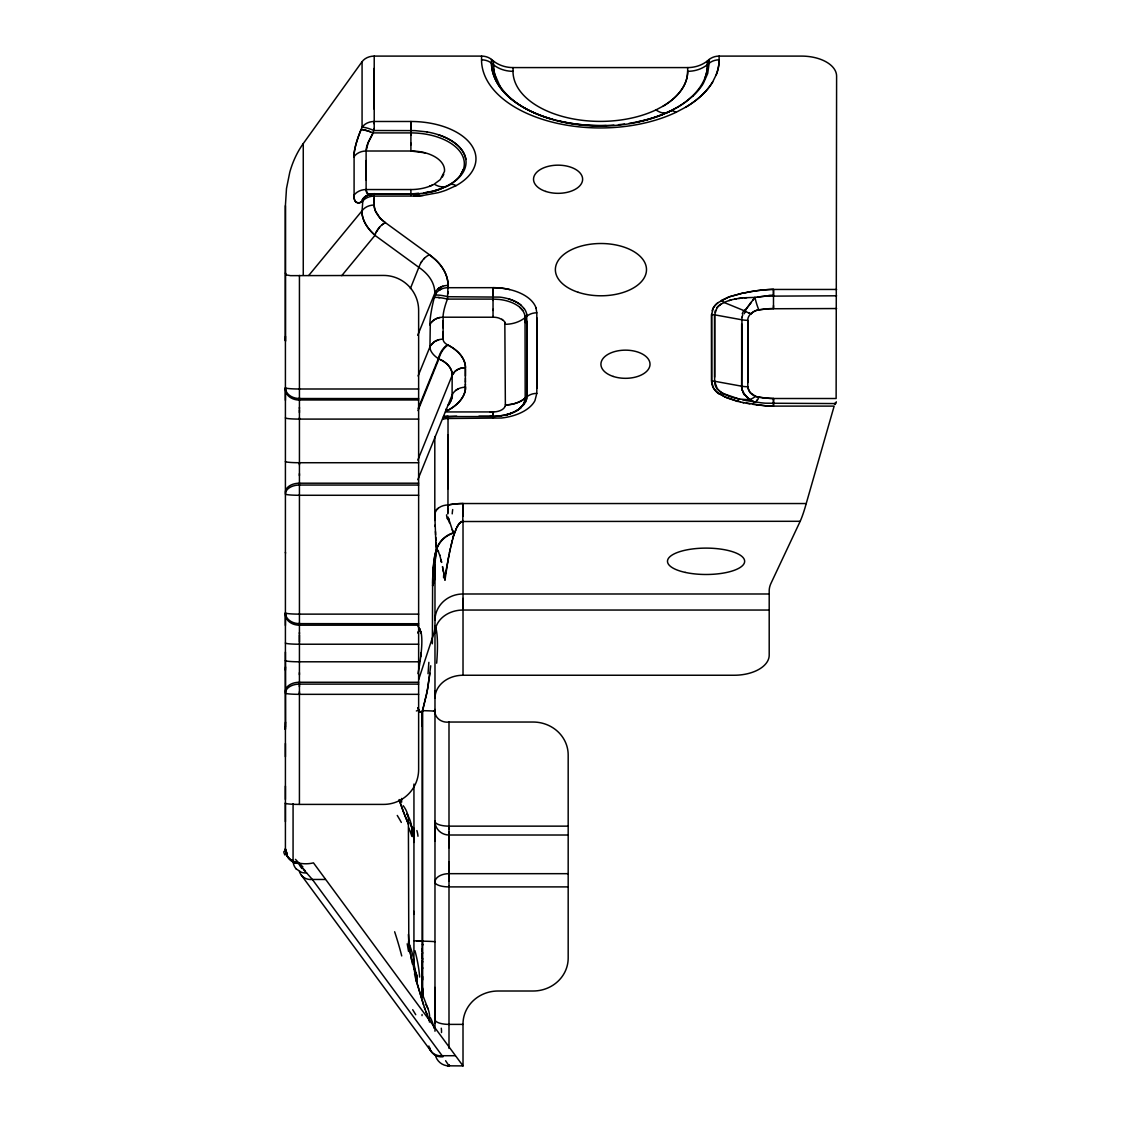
<?xml version="1.0" encoding="UTF-8"?>
<svg xmlns="http://www.w3.org/2000/svg" width="1122" height="1122" viewBox="0 0 1122 1122"><rect width="100%" height="100%" fill="white"/><g stroke="black" fill="none" stroke-linecap="round" stroke-linejoin="round"><path stroke-width="1.5" d="M286.853 853.099L287.302 853.786L285.409 849.55L285.409 205.691L286.489 188.524L289.799 172.157A104.921 84.641 70.5 0 1 303.235 143.616L362.069 61.696A14.025 11.178 0 0 1 374.215 56.1L481.618 56.1A14.025 11.5 0 0 1 491.534 59.466L493.231 60.854A28.05 22.973 0 0 0 513.063 67.586L687.66 67.586A28.05 22.973 0 0 0 707.491 60.854L709.188 59.466A14.025 11.486 0 0 1 719.104 56.1L801.543 56.1A35.062 20.112 0 0 1 836.605 76.212L836.128 398.506L773.493 398.506A45.483 26.087 0 0 1 766.326 398.086L758.598 397.146A9.86 5.666 0 0 1 755.527 396.29L750.155 392.602L747.813 387.749L747.757 320.303A22.356 12.819 0 0 1 750.786 313.739M285.437 849.929L285.409 848.975M285.395 802.945L285.409 821.683M285.409 799.453L285.409 786.101M285.409 743.465L285.409 756.733M293.08 803.787L293.066 860.798A14.011 12.861 -43.3 0 0 296.194 868.933M299.546 864.122L299.434 863.267M285.409 273.095L286.489 274.96L290.528 275.647L383.57 275.437A35.062 34.922 0 0 1 418.632 310.359L418.632 769.482A35.062 34.922 0 0 1 383.57 804.404L299.42 804.404L299.434 634.954M299.434 633.72L299.434 632.513M418.632 623.734L299.434 623.636L299.434 622.906M299.434 495.04L299.434 642.036M299.434 409.825L299.434 495.279L418.632 495.279M299.434 408.59L299.434 407.384M418.618 399.965L299.434 399.965M418.618 398.605L299.434 398.52L299.434 397.777M299.434 275.437L299.434 412.644M427.033 131.919L414.986 130.615L374.215 130.531A14.025 2.258 22.5 0 0 362.069 127.221A14.025 11.486 0 0 1 374.215 121.485L410.904 121.485A65.09 37.335 0 0 1 471.24 144.822A65.09 37.335 0 0 1 456.065 185.663L446.304 190.095A65.09 37.335 0 0 1 438.099 192.704L423.303 195.41A65.314 37.461 0 0 1 414.032 196.055L374.215 196.098A14.025 11.486 0 0 0 362.069 201.834L361.088 202.255A43.73 12.538 -64.7 0 1 358.17 202.9L355.912 201.988A37.811 10.841 -64.7 0 1 354.089 197.57L354.089 154.121A38.05 10.911 -64.7 0 1 356.417 142.718L358.184 137.193A43.758 12.552 -64.7 0 1 361.088 129.591L362.069 127.221L362.069 61.696M308.774 275.423L362.069 210.768L362.897 200.011A14.025 12.791 67 0 1 374.215 193.769L410.904 193.769A55.174 31.654 0 0 0 418.801 193.447A55.104 31.612 0 0 1 410.918 193.769L410.904 193.896M374.215 193.643C371.424 195.943 365.281 194.246 366.109 189.548L366.109 151.007C366.095 142.62 372.953 136.183 374.215 128.399M374.215 123.883L374.215 122.957M374.215 122.144L374.215 56.1M412.433 964.064L410.54 954.233A193.503 49.452 84.5 0 1 408.801 944.317L408.394 824.025A42.075 31.809 -23.3 0 0 403.177 805.708M410.904 193.671L410.904 194.485M410.904 194.611L410.904 189.548A33.646 19.298 0 0 0 432.489 185.046L433.443 184.569M410.904 144.906L410.904 143.097M410.904 135.061L410.904 132.761M410.904 126.029L410.904 151.007A33.646 19.298 0 0 1 444.48 171.442L440.287 179.632L434.214 184.148A28.05 15.96 61 0 0 447.987 185.607L449.179 184.92A55.273 31.711 0 0 0 456.991 179.506M410.904 125.44L410.904 121.891M413.934 968.763L413.948 784.054M422.153 960.909L422.153 987.851M422.153 958.483L422.153 953.574M422.153 951.105L422.153 948.623M422.153 994.036L422.153 711.755L426.823 693.34L429.95 673.102M422.657 968.552L422.657 967.655M422.657 962.143L422.657 961.203M422.657 959.338L422.657 958.398M422.657 953.195L422.657 941.835M422.657 941.4L422.657 710.647L427.763 688.305L430.722 665.795M422.657 988.047L422.657 996.925L422.657 952.718M422.657 976.519L422.657 979.927M422.657 944.92L422.657 944.079M422.657 941.905L422.657 941.148L414.242 940.797M429.431 1022.072L429.431 1020.543A42.075 30.981 -22.2 0 0 425.869 1004.681M434.803 436.556L434.803 514.142M434.971 1023.054L434.985 572.949M465.321 388.843L465.406 367.637A53.337 30.603 0 0 0 449.95 346.179L446.977 344.51A13.366 7.658 0 0 1 443.12 339.531L443.12 317.203L494.241 317.231A12.23 7.013 0 0 1 498.841 318.045L502.558 319.784L501.744 319.279M448.029 416.865L447.959 506.793M448.029 293.712L448.029 291.776M448.029 288.368L448.029 287.246M448.996 885.875L448.996 1048.383M448.996 881.079L448.996 722.035C441.521 723.115 433.821 717.561 434.971 709.483M465.406 368.268L463.246 367.764A13.983 11.458 0 0 0 458.197 369.264L457.299 369.755A13.73 11.234 0 0 0 454.887 371.522L452.166 375.323L452.096 396.192A40.701 23.983 -7.2 0 1 448.295 405.056M434.971 691.04L434.971 698.221A28.05 22.973 0 0 1 463.021 675.248L463.021 520.454M463.021 516.372L463.021 503.54L806.227 503.54L834.151 406.108L773.493 406.108L773.493 398.506A49.55 28.429 0 0 1 765.26 397.973M465.406 379.432L465.406 378.605M719.104 56.1L719.104 59.831A118.792 68.133 0 0 1 716.243 74.697L712.694 81.906A118.511 67.979 0 0 1 704.84 92.2A118.918 68.204 0 0 1 685.584 107.263L675.977 112.34A118.792 68.133 0 0 1 549.696 121.457A118.792 68.133 0 0 1 481.534 59.831L481.618 56.1M613.93 125.131L606.273 125.524A108.806 62.397 0 0 1 561.042 121.4A108.974 62.509 0 0 1 540.58 115.356C516.821 106.674 489.865 87.867 491.534 59.466M429.852 324.973A40.981 7.77 -74 0 1 434.228 297.723L436.22 292.982A14.025 11.486 0 0 1 446.949 287.709L493.035 287.681L493.035 297.176M493.035 310.443L493.035 309.293M493.035 300.444L493.035 299.097L447.44 299.097A14.025 2.37 14.2 0 0 434.2 297.737M499.837 85.847L494.297 73.239L493.231 60.854M513.063 67.586L513.063 71.317A28.036 22.973 0 0 1 493.231 64.585L491.534 63.197A14.011 11.472 0 0 0 481.618 59.831M525.194 322.575C526.316 316.053 523.595 309.321 517.901 305.843A32.145 18.443 0 0 0 499.304 299.448L493.035 299.097M478.968 416.178L493.035 416.178A33.87 19.537 0 0 0 506.036 414.761A33.772 19.411 0.1 0 0 519.234 409.081L524.311 404.186L526.723 398.661L526.891 321.187M442.699 419.362A14.011 11.472 0 0 1 448.029 418.492L501.576 418.015A43.73 25.077 0 0 0 513.666 415.533A43.772 25.105 0 0 0 534.928 400.68L536.807 393.387L536.807 312.786L535.965 307.891M447.622 1065.83L463.021 1065.9L463.007 1023.951A35.062 32.945 0 0 1 498.07 991.007L533.118 991.007A35.062 32.945 0 0 0 568.181 958.076L568.181 754.966A35.062 32.945 0 0 0 533.118 722.035L448.996 722.035M707.491 60.854L707.491 64.585A107.375 61.584 0 0 1 704.911 78.007M693.087 95.875A108.848 62.425 0 0 0 703.312 83.435L707.716 73.449L709.188 62.958M719.581 394.018L727.112 397.917L737.238 401.199L724.812 396.922L716.972 392.013A32.131 18.429 0 0 1 713.255 387.539L711.586 381.003L711.586 314.553L713.354 307.877A32.215 18.485 0 0 1 717.968 302.716L728.36 297.148L743.129 292.982M719.931 304.96A25.526 14.726 2 0 0 716.916 307.933L714.63 314.833L714.63 381.27L717.21 388.675A25.666 14.614 2 0 0 718.389 390.035A25.792 14.628 2.3 0 0 719.819 391.312C728.444 397.426 739.188 399.895 749.664 399.474A28.064 13.338 -68 0 0 755.527 396.347M463.021 675.248L734.139 675.248A35.062 20.112 0 0 0 769.201 655.136L769.201 590.957A140.278 47.98 0 0 1 770.982 583.342L800.182 521.295L461.829 521.52A6.003 2.3 0 0 0 460.974 521.968L459.431 523.371M758.626 309.896L766.789 308.887A44.375 25.455 0 0 1 773.493 308.508L773.493 289.448L836.605 289.448M432.615 584.885L432.377 642.121M432.615 583.819L432.615 585.965A42.089 34.473 0 0 0 434.971 574.548M434.985 573.062L434.999 570.523M444.747 578.714L444.971 580.018L445.083 576.666M434.985 572.304L435.041 567.746M432.615 584.169L432.629 582.725A229.715 43.59 -74 0 1 432.769 575.993L433.092 569.681M432.615 583.272L432.699 578.643A187.164 35.525 -74 0 1 432.91 572.795L433.022 570.733M434.999 570.046L435.013 569.275M285.479 336.305L285.423 340.401A63.113 7.938 0 0 0 285.493 340.765M435.013 568.882L435.238 561.224M435.041 567.227L435.112 564.689M741.951 317.175L741.698 387.02A36.241 20.757 -4.3 0 0 742.175 389.657L743.059 391.915M447.973 506.331L447.804 513.946M447.804 510.384L447.776 513.063M447.818 509.935L447.874 508.589M353.963 156.743A14.025 11.486 0 0 1 366.109 151.007L368.156 142.62L373.233 132.901L410.904 132.901A53.435 30.659 0.2 0 1 463.148 170.109M447.987 505.882L448.029 504.97A47.671 27.349 0 0 1 463.021 503.526L463.021 504.914M435.224 561.589L435.294 560.327M432.377 641.966L432.293 643.804M435.266 560.776L435.42 558.307A75.146 10.715 -72.9 0 1 435.462 557.424L435.588 556.316M433.064 569.962L434.691 556.246A12.37 2.342 -74 0 1 435.154 554.058A7.041 1.332 -74 0 1 436.584 549.317A9.271 1.753 -74 0 0 434.691 556.498M435.378 558.924L435.476 557.564M433.12 569.163L433.246 567.536M453.414 535.418L453.372 535.783M420.722 656.791L421.199 652.653M420.119 661.139L421.185 652.724A75.469 14.32 -74 0 0 420.876 631.63L417.833 625.852M444.971 580.018L447.832 561.309M445.378 574.113L447.608 562.613M419.418 665.683L420.105 661.237M517.018 410.47A29.298 17.125 1.3 0 0 519.795 408.422L522.726 405.224A26.914 15.582 1.2 0 0 523.189 404.607L523.301 404.383A28.008 16.143 0.8 0 0 523.693 403.738A28.849 16.606 0.6 0 0 524.016 403.093L524.114 402.868A30.014 17.265 0.5 0 0 524.395 402.209L525.194 398.142L525.04 315.731M525.026 399.979L525.194 398.142L526.891 396.753A14.011 11.472 0 0 1 536.793 393.387M447.692 562.136L448.169 559.499M419.404 665.781L417.973 673.621M456.163 528.911L453.148 537.158L453.512 536.148M453.162 537.045L452.909 538.223M448.113 559.696L448.744 556.33M448.211 559.261L448.618 557.003M453.148 537.158L452.993 537.873M448.702 556.624L448.898 555.516M448.884 555.656L449.123 554.324M449.095 554.633L449.642 551.926M449.389 553.034L449.88 550.776M449.782 551.098L452.264 540.79M450.16 549.485L450.413 548.349M450.693 547.143L450.876 546.33M439.824 555.432L437.861 550.537A35.091 4.993 -72.8 0 0 437.243 550.299L436.135 552.515A6.494 0.926 -73 0 0 435.897 553.819L435.785 554.619A39.466 5.596 -73 0 0 435.504 557.311M450.974 545.923L451.465 543.904M452.895 538.308L452.643 539.317M451.563 543.497L451.773 542.697M452.404 540.243L452.04 541.533M526.723 398.661L525.433 402.391M452.25 540.72L452.839 538.476M714.924 312.14L715.471 310.401M436.262 552.01L436.823 550.622M505.166 406.136L505.209 405.968A12.314 7.055 0 0 1 493.638 411.928L445.49 411.942M425.14 1009.562L416.192 980.951L416.837 976.659A42.65 20.322 -13.8 0 0 415.631 972.465A42.061 20.042 -13.7 0 1 416.36 980.376L423.443 1004.891M453.681 535.587L454.115 534.24M416.192 980.951L414.509 973.784M418.73 679.385L432.601 637.1A42.089 34.473 -0.1 0 0 434.971 625.585M712.133 310.696L712.456 309.742M454.312 533.679L456.43 528.308M524.563 401.774L524.395 402.209A32.145 18.443 0 0 1 522.726 405.224L520.594 407.651M410.386 288.55L419.614 265.423A13.941 8.976 -53.9 0 1 429.375 254.778L435.574 259.827A86.114 49.396 0 0 1 448.057 285.395L447.44 299.097A26.746 7.153 -66.7 0 0 443.022 317.358M417.721 335.254L435.196 292.267A14.011 11.472 0 0 1 446.949 285.437L448.029 285.395A86.015 49.34 0 0 0 435.574 259.827A87.67 50.28 0 0 0 429.431 254.722M418.071 375.996L430.287 346.011L434.144 341.803L438.856 339.685M418.155 408.548L438.365 358.675A14.025 7.784 -62.1 0 1 447.468 344.791M417.973 410.596L438.884 358.956A14.025 7.798 -62.1 0 1 448.001 345.057A53.576 30.729 0 0 1 465.504 367.637M417.819 460.104L452.166 375.323M417.819 479.697L452.166 394.916A14.025 11.5 0 0 1 463.26 387.356L465.406 387.23M361.088 202.255L362.42 199.576A14.025 12.791 67 0 1 366.67 195.621L372.252 194.162L413.457 194.162A53.968 30.995 0 0 0 417.272 193.924L427.258 192.718A53.505 30.687 0 0 0 436.598 190.417M456.359 528.462L457.636 525.966M376.052 232.422L379.699 226.995M460.946 174.303L463.162 169.941L460.946 174.303A53.505 30.687 0 0 1 447.973 185.621L447.552 185.845M442.377 177.038L443.779 174.289M456.935 527.27L457.692 525.853A71.275 27.223 0 0 1 459.403 523.357M438.267 508.21L437.51 508.855A14.277 11.697 0 0 0 435.673 511.029L434.817 514.844M435.196 294.539L435.673 293.74M452.573 374.496L454.2 372.209M421.059 262.534L421.648 261.608M758.823 397.384A28.05 5.891 -81.7 0 1 757.518 399.783L757.013 400.372A28.036 5.834 -81.4 0 1 754.882 401.957L746.761 400.652M757.532 399.628L757.013 400.372M743.648 292.87L730.127 296.503L721.264 300.486A14.025 8.219 59.6 0 1 724.013 302.449L744.742 310.934L754.882 297.442L758.444 296.937A94.543 54.263 0 0 1 765.47 296.166L836.605 295.801M750.674 303.08L751.319 302.169M745.499 309.826L749.706 304.385M430.75 345.211L435.013 341.27A14.025 11.486 0 0 1 443.12 339.153M752.652 300.289L754.882 297.442C743.002 297.695 730.071 298.101 719.875 304.932M679.329 92.649L681.264 90.125A87.278 50.069 0 0 0 687.66 71.317L687.66 67.586M341.761 275.647L374.972 235.368A14.025 9.018 -53.9 0 1 382.883 224.176L385.449 222.703L429.431 254.722M423.667 259.028L424.425 258.242M431.914 321.776L433.344 320.457A13.716 11.234 0 0 1 435.911 318.844L436.865 318.41A13.913 11.388 0 0 1 439.908 317.512M459.95 522.81L461.899 521.492M693.13 95.833L686.313 101.485A108.764 62.383 0 0 1 669.666 111.316L662.583 114.598M716.243 74.697A118.68 68.077 0 0 0 719.104 59.831A14.025 11.486 0 0 0 709.188 63.197L707.491 64.585A107.137 61.444 0 0 1 677.183 107.417L668.586 111.962A28.05 14.628 64.7 0 1 655.949 109.914A87.334 50.083 0 0 1 563.118 116.632A87.334 50.083 0 0 1 513.006 71.317M521.183 407.538L519.206 409.067A33.884 19.439 0 0 1 505.994 414.691M382.041 224.807L382.883 224.176M438.267 288.649L442.769 286.236M455.63 390.47L458.197 388.857M366.038 196.266L367.651 195.2M456.682 416.178L447.44 416.585A14.025 13.408 55 0 0 443.456 417.019M446.29 411.325L447.987 410.287A56.549 32.44 0 0 0 465.476 388.843M439.067 288.059L439.922 287.512M439.067 290.332L440.834 289.308M679.329 92.649A87.053 49.929 0 0 1 663.018 106.183L655.949 109.928M447.285 185.986L439.375 189.478A53.435 30.659 0.2 0 1 433.709 191.315A53.155 30.504 0 0 1 431.451 191.834M456.065 185.649A14.025 7.98 61 0 0 449.179 184.92L447.117 186.084M446.991 186.14L445.196 187.051M432.461 185.06L429.319 186.392M445.196 186.911L440.904 188.678A54.669 31.36 0 0 1 433.962 190.88M509.556 413.976L510.889 413.485M437.734 190.053L436.626 190.403M368.437 194.821L371.27 194.204M729.048 300.556L730.871 300.037M509.542 413.962A31.556 18.176 0.1 0 1 505.321 415.168L494.606 416.571L447.44 416.585A27.279 7.279 -66.7 0 1 443.751 415.687M734.672 299.153L736.635 298.803M629.007 123.42L636.356 122.102A108.988 62.509 0 0 0 669.652 111.316A14.025 7.321 64.6 0 1 675.977 112.354M624.519 124.023L618.488 124.71M738.627 298.48L742.666 297.989M499.304 416.234L500.847 416.038M418.548 193.882L419.81 193.755M444.228 186.827L442.545 186.897M744.713 297.807L746.761 297.653M462.755 521.309L463.021 506.246M768.921 295.942L764.306 296.278A101.878 57.923 -0.1 0 0 757.294 297.176M665.136 113.027L663.593 113.013M493.638 411.928L490.062 411.942M836.605 308.536L768.289 308.76A82.523 47.348 0 0 0 758.823 309.868M366.109 151.007L410.904 151.007L425.378 152.887M353.963 195.284A14.025 11.486 0 0 1 366.109 189.548L410.904 189.548M524.311 308.718L521.183 305.352A33.8 19.383 0 0 0 499.641 297.106L448.029 296.727A14.011 2.356 14.1 0 0 434.803 295.367L434.747 291.299A71.724 41.823 -3.9 0 0 418.927 267.401L374.972 235.368M418.618 388.997L299.434 388.997A14.011 1.22 0 0 1 285.409 387.777L285.409 400.316M835.315 403.569L765.485 403.205A89.339 51.893 -0.1 0 1 760.8 402.756L753.76 401.676L749.244 399.166A57.573 34.88 -66.2 0 1 747.617 397.777L744.685 394.565M490.23 416.178L493.035 416.178L493.035 411.942L493.035 417.903M285.409 417.875A14.025 1.22 0 0 0 299.434 419.095L418.618 419.095M285.409 461.507A14.025 1.22 0 0 0 299.434 462.727L418.632 462.727M418.632 483.203L299.434 483.203A14.025 9.018 0 0 0 285.409 492.207M418.632 485.041L299.434 485.041A14.011 9.004 0 0 0 285.409 494.059A14.025 1.22 0 0 0 299.434 495.279M769.201 593.987L463.021 593.987A28.036 26.353 0 0 0 434.971 620.34M434.971 633.018A28.036 22.973 0 0 1 463.021 610.045L769.201 610.045M418.632 614.127L299.434 614.127A14.011 1.22 0 0 1 285.409 612.893L285.409 625.445M418.632 625.192L299.434 625.192A14.025 10.743 0 0 1 285.409 614.449M418.632 644.224L299.434 644.224A14.025 1.22 0 0 1 285.409 643.004M418.632 661.798L299.434 661.798A14.025 1.22 0 0 1 285.409 660.563M418.632 682.26L299.42 682.26A14.025 9.018 0 0 0 285.409 691.278M418.632 684.111L299.42 684.111A14.011 9.004 0 0 0 285.409 693.115A14.025 1.22 0 0 0 299.42 694.336L418.632 694.336M434.971 841.346L434.971 821.346A14.025 4.797 0 0 0 448.996 826.143L568.181 826.143M434.971 821.346A14.025 13.66 0 0 0 448.996 835.006L568.181 835.02M299.434 862.958L299.434 862.958A14.025 14.025 0 0 1 285.409 848.835C285.212 862.832 303.01 865.539 313.459 862.86L463.021 1065.9M568.181 873.673L448.996 873.673A14.025 8.429 0 0 0 434.971 882.102A14.025 4.797 0 0 0 448.996 886.899L568.181 886.899M325.296 879.466L312.365 879.466A14.025 12.468 -36.4 0 1 299.406 871.542M463.007 1024.386L448.996 1024.386A14.025 4.797 0 0 1 434.971 1019.589M455.125 1055.718L442.194 1055.718A14.011 12.454 -36.3 0 1 428.842 1045.999M421.199 941.12L422.153 941.148M419.46 941.078L420.301 941.106M417.931 941.021L416.627 940.979M438.253 297.498L439.824 297.653M764.853 397.959L762.876 397.735M743.339 402.63L765.428 405.771A61.92 35.539 0 0 0 773.493 406.136A80.854 46.381 0 0 1 757.069 404.846M762.371 397.665L760.856 397.469M757.041 404.916L752.525 404.271M760.436 397.412L759.229 397.244M749.945 403.864L746.382 403.233M719.216 394.187A35.988 20.645 0 0 1 711.643 381.003L711.586 314.553A14.025 11.486 0 0 1 714.63 314.833L741.67 319.756A28.036 22.973 0 0 0 747.757 320.303L747.757 382.588M746.284 400.568L742.582 399.853M509.781 289.588L505.742 288.761A43.744 25.091 0 0 0 493.035 287.681L493.035 290.724M743.928 402.742L742.75 402.503M742.96 402.546L740.857 402.083M739.398 401.732L740.534 402.013M362.364 129.605A14.306 2.272 22.4 0 1 364.257 129.942L367.539 130.867A14.151 2.272 22.5 0 1 370.288 131.765M364.327 129.984L365.842 130.362M739.552 399.194L723.325 393.598M754.489 401.872L752.413 401.171M738.977 401.634L738.178 401.438M749.286 313.178L748.907 313.024M540.58 115.356C520.299 107.558 498.771 94.192 492.614 71.976A108.848 62.425 0 0 1 491.506 63.183M749.664 399.474L745.022 394.986L742.469 390.554M519.781 307.302L522.74 310.485M296.194 868.933L301.439 872.313A14.011 12.861 -43.3 0 0 306.572 872.874L312.365 879.466L442.924 1056.798L440.273 1056.812A14.025 12.566 -37.9 0 1 429.67 1047.569M306.572 872.874L303.431 869.592M292.141 859.789L295.24 863.239M717.21 388.675L719.847 391.298A27.054 15.259 2.6 0 0 723.241 393.64M418.001 708.136A24.95 18.134 -47.2 0 0 418.197 708.725L419.418 711.053M445.602 1060.711L448.996 1065.9L448.996 1065.171M301.383 875.23L431.227 1051.496M437.945 550.678L438.562 551.884M437.861 550.537L437.65 550.285A34.964 4.839 -72.5 0 0 437.3 550.046M407.693 815.203L406.781 813.716A42.075 35.778 -18.5 0 1 411.802 831.753L413.303 836.381A85.272 11.571 55.1 0 1 413.92 839.186L413.948 840.434A42.075 41.318 0 0 0 411.479 826.507L409.909 822.763M419.628 628.643L420.315 629.961M418.716 710.072L417.805 707.87M408.394 824.025L403.163 811.108M448.057 517.046L453.47 533.343M428.562 1018.411L429.431 1020.543L424.256 1007.149M452.25 529.626L452.755 530.916M427.931 1008.636L422.223 993.727M408.394 941.835L409.544 945.664L408.955 943.714A6.97 5.344 2.8 0 0 408.857 943.364L408.394 934.472M411.465 830.855L411.802 831.753M425.967 1011.764L426.823 1014.008M449.417 522.726L448.996 521.421M452.909 531.351L453.316 532.67M399.376 800.351L403.527 812.048A248.046 63.421 84.5 0 0 408.38 824.067M408.576 942.424L408.927 943.602M495.629 77.502L493.498 68.919M439.684 554.857L441.339 561.28M505.293 323.585L504.83 322.224L505.363 404.874A28.05 22.973 0 0 0 525.194 398.142A28.078 23.001 0 0 1 505.335 404.888M441.016 559.892L441.212 560.72M441.269 560.86L441.549 562.234M441.409 561.561L441.591 562.431M420.876 631.63L421.311 633.664M444.789 578.98L444.635 578.096M442.503 566.638L442.657 567.423M442.545 566.806L443.12 569.836M411.942 961.61L409.656 949.282M442.994 569.106L443.358 571.056M443.218 570.257L443.471 571.673M416.753 979.506L417.075 981.245M443.442 571.421L443.821 573.524M443.653 572.599L444.046 574.759M443.863 573.777L444.158 575.39M444.088 574.955L444.382 576.638M444.298 576.147L444.494 577.311M444.438 576.974L444.677 578.377M413.934 963.742A28.05 25.904 0 0 0 415.477 972.185L416.108 975.93M415.771 974.022L416.08 975.817M413.878 839.284L413.92 839.845A42.075 41.051 -4.2 0 0 410.708 824.193M526.723 314.244L526.891 396.753M435.939 542.641L436.416 548.097A133.181 25.273 -74 0 0 436.598 549.345A25.988 25.035 -9.7 0 1 453.428 533.062M285.535 729.188L285.409 652.064M435.813 540.65L435.995 543.511A162.031 30.757 -74 0 0 436.584 549.373M435.785 539.878L435.827 540.776M435.785 540.103L435.673 537.41M435.224 525.517L434.845 516.583M435.757 539.416L435.701 538.069M435.196 524.97L435.266 526.625M434.985 520.454L434.915 518.518M435.238 526.022L435.462 531.688M366.109 189.548L367.287 193.377L371.073 194.597A32.398 12.174 -54.7 0 0 373.219 194.204M435.673 537.578L435.532 533.539M435.462 531.519L435.504 532.908M435.49 532.263L435.56 534.521M434.887 518.055L434.831 515.601M285.437 726.986L285.409 725.373A63 51.682 1.2 0 1 285.535 722.091M434.831 515.924L434.817 514.633M493.035 296.727L493.035 317.203L493.035 316.39M448.996 873.954L448.996 862.089M413.948 842.426L413.948 828.204M410.904 193.559L410.904 195.494M773.493 290.163L773.493 295.815M773.493 305.535L773.493 308.536M773.493 398.506L773.493 405.056M741.67 323.907L741.67 386.192A37.292 21.43 -5.9 0 0 742.329 390.582M714.63 314.833L714.63 377.118M709.188 59.466L709.188 63.197M707.491 61.093L707.491 64.585A28.05 22.973 0 0 1 687.66 71.317A87.334 50.083 0 0 1 663.004 106.197M536.807 317.821L536.807 388.352M493.035 291.636L493.035 295.661M465.406 368.914L465.406 375.982M465.406 380.414L465.406 382.125M465.406 384.201L465.406 384.93M465.406 385.772L465.406 386.725M463.021 598.433L463.021 610.045M448.996 828.106L448.996 829.018M448.996 831.879L448.996 847.741M448.996 874.543L448.996 878.456M448.996 879.508L448.996 886.562M448.029 434.691L448.029 488.757M443.12 320.78L443.12 327.919M443.12 331.93L443.12 333.388M443.12 334.174L443.12 335.24M443.12 335.801L443.12 336.726M443.12 337.385L443.12 338.592M434.971 987.458L434.971 1031.23M422.657 944.205L422.657 945.047M422.153 711.755L422.153 726.088M413.934 911.359L413.934 914.374M413.934 964.415L413.934 966.308M410.904 121.485L410.904 129.451M401.62 798.457L401.62 802.244M374.215 68.386L374.215 109.255M374.215 121.583L374.215 130.334M374.215 193.559L374.215 205.031A14.025 11.486 0 0 0 362.069 210.768M374.215 197.767L374.215 203.348M366.109 160.572L366.109 179.983M303.263 143.644L303.263 275.1M299.434 417.735L299.434 419.095M299.434 462.727L299.434 464.929M299.434 473.61L299.434 475.672M299.42 672.667L299.42 674.743M299.42 684.322L299.42 686.748M299.42 691.713L299.42 693.789M285.409 205.691L285.423 340.401A63.098 7.966 0 0 0 285.633 341.046M445.743 409.278A14.025 8.008 60.9 0 1 447.987 410.301A56.366 32.328 0 0 0 465.602 387.23M445.785 409.754A14.025 7.994 60.9 0 1 447.482 410.582M712.694 81.906A118.792 68.133 0 0 1 685.57 107.277M443.092 317.217A13.997 11.472 0 0 0 430.287 324.062L429.936 347.582A27.727 14.824 11.1 0 0 438.351 358.675L440.413 359.671A38.765 22.847 -7.1 0 1 452.264 375.309A38.765 22.959 -7.4 0 0 440.511 359.601M502.516 319.77A12.23 7.013 0 0 1 504.774 322.182M505.363 324.272A28.05 22.973 0 0 0 525.194 317.54L526.891 316.152A13.997 11.458 0 0 1 536.793 312.786M747.757 386.739A28.05 22.973 0 0 1 741.67 386.192L714.63 381.27A14.025 11.486 0 0 0 711.586 381.003M755.358 396.403A20.098 11.529 0 0 1 748.192 386.767M285.409 670.213A63.141 51.724 0 0 1 285.535 666.945M285.619 552.992A63.098 7.966 0 0 1 285.409 552.347M416.879 830.575A109.956 26.311 43.2 0 1 417.959 836.241M397.258 815.442A110.012 20.448 48.6 0 1 401.325 822.426M448.996 1065.9A14.025 14.025 0 0 1 435.238 1054.61M408.674 827.812A84.753 10.617 56.5 0 1 411.858 836.395M463.021 503.526A47.685 27.349 0 0 0 448.043 504.984L445.883 505.11A14.025 11.486 0 0 0 435.673 511.029M806.227 503.54A150.867 19.369 -84.8 0 1 800.182 521.295M423.289 195.438A65.09 37.335 0 0 1 413.99 196.084M493.035 287.681A43.856 25.147 0 0 1 536.036 307.919M834.361 403.85A14.207 1.473 -83.4 0 1 835.175 404.495M737.168 401.55A14.039 4.628 -74.3 0 1 739.51 399.362M743.269 293.179A94.935 54.445 0 0 1 773.479 289.336A93.406 53.576 0 0 0 743.788 293.08M299.434 863.533A14.025 13.983 0 0 1 285.409 849.55M285.016 729.216A189.814 87.488 30.4 0 1 284.932 726.761M284.974 855.048A163.517 15.343 34.5 0 1 283.908 851.472M302.912 866.927A163.686 13.646 36.5 0 1 295.451 859.354M299.434 623.636A14.025 10.743 0 0 1 285.409 612.893M524.269 308.676A33.8 19.383 0 0 1 526.695 314.23M508.995 299.027A33.8 19.369 0 0 1 521.183 305.352M449.179 1064.876A113.897 2.609 52.4 0 1 449.431 1065.676M299.42 804.404A14.025 1.22 0 0 1 285.395 803.184M299.434 398.52A14.025 10.743 0 0 1 285.409 387.777M299.434 400.063A14.025 10.743 0 0 1 285.409 389.32M417.23 193.994A53.505 30.687 0 0 1 413.401 194.176M414.972 950.713A156.547 45.693 59.2 0 1 419.642 977.08M414.831 972.872A151.26 35.245 83.9 0 1 412.798 963.251M417.103 978.258A148.539 36.283 84.2 0 1 413.092 959.45M408.548 951.456A205.817 42.187 83.6 0 1 407.216 943.77M301.972 868.568A134.542 9.818 35.8 0 1 300.528 866.717M305.254 870.84A134.037 9.495 36.2 0 1 303.178 868.554M300.149 866.128A134.64 8.934 37.3 0 1 299.42 864.796A135.86 8.569 38.3 0 1 299.181 863.828M302.435 867.825A134.051 8.71 37.6 0 1 301.033 866.002A135.552 8.443 38.7 0 1 300.121 864.571M443.569 416.739A14.039 13.422 55 0 1 448.043 416.178M408.983 943.434A101.751 25.596 52.3 0 1 414.004 963.826M394.649 931.765A156.673 36.255 63.8 0 1 401.718 955.944M441.269 1028.201A115.622 34.487 38.3 0 1 441.493 1032.563M412.686 1009.702A115.636 25.301 47.6 0 1 415.729 1014.709M430.413 1017.682A42.075 36.942 -11.6 0 1 433.891 1028.103M436.416 549.303A25.974 25.203 1.5 0 1 453.358 532.824M449.151 520.215A124.121 47.811 -45.3 0 1 448.87 518.869M447.776 519.752A119.451 47.18 -42.6 0 1 447.44 518.49M447.117 518.224A115.538 45.974 -41.7 0 1 446.542 514.844M435.715 555.979A13.464 1.907 -73 0 1 436.178 552.178M436.865 550.467A16.157 2.3 -73.1 0 1 437.566 550.453M457.692 525.98A63.631 24.305 0 0 1 459.88 522.796M662.611 114.598A107.137 61.444 0 0 1 499.809 85.805M669.652 111.33A108.848 62.425 0 0 1 636.356 122.102M606.245 125.524A108.848 62.425 0 0 1 586.287 125.103M768.822 295.367A52.019 29.831 0 0 1 772.315 295.24M754.924 297.344A28.05 5.778 81.4 0 0 758.823 309.756A13.66 7.826 0 0 0 751.151 313.837M361.158 202.044A39.901 11.444 -64.7 0 1 353.809 195.537M362.42 199.576A14.306 13.057 66.2 0 1 366.74 195.565M440.904 188.678A55.174 31.654 0 0 1 423.99 192.872A55.104 31.612 0 0 0 431.549 191.469M465.854 159.38A55.174 31.654 0 0 0 460.385 148.146A55.034 31.528 0 0 0 438.239 134.738M427.033 131.919A55.104 31.612 0 0 1 456.949 179.548M373.233 132.901A14.025 2.258 22.5 0 0 361.088 129.591A39.901 11.444 -64.7 0 0 353.809 156.982M422.714 941.162A42.075 0.912 0 0 1 434.971 941.793M422.293 710.661A42.075 0.884 0 0 1 434.971 711.278M434.537 710.913A42.075 0.912 -0.4 0 1 433.583 711.292M403.177 811.052A147.094 37.601 84.5 0 1 399.109 799.551M417.819 633.131A42.117 40.715 -33.3 0 0 419.572 628.629A42.075 40.701 -33.4 0 1 418.24 632.261M716.944 388.745A31.865 18.275 0.5 0 1 714.714 381.27M836.283 401.788A28.078 1.795 88.6 0 1 835.315 402.966M581.743 124.738A109.143 62.678 0 0 1 558.167 120.769M552.557 119.311A109.143 62.678 0 0 1 540.524 115.384M712.863 308.802A32.342 18.555 0 0 1 717.968 302.702M716.832 307.905A25.582 14.867 2.6 0 1 720.731 304.23M744.082 313.823A45.161 23.772 -14.2 0 1 745.906 311.032M748.907 313.01A28.064 19.761 46 0 1 744.742 310.934M744.237 310.948A47.376 23.899 -17.4 0 1 744.966 309.812M742.245 313.809A45.034 25.007 -9.3 0 1 743.662 310.836M422.068 1014.512A82.397 0.94 -89.5 0 1 422.026 1015.62M422.489 994.134A81.093 0.982 -89.6 0 1 422.475 988.903M751.179 400.456A40.743 19.495 84.8 0 1 750.267 399.853M742.049 317.175A38.919 22.019 -6.5 0 1 742.764 314.959M422.153 711.895A5.792 3.829 -75 0 1 419.446 710.997M418.688 712.119A28.176 0.968 -3.2 0 1 422.601 711.741M419.277 710.857A9.565 6.409 -63.5 0 1 418.744 710.044M416.374 710.955A28.064 3.59 0.4 0 1 417.314 710.717M428.856 662.359A57.797 1.935 -85.4 0 1 428.029 673.719M435.701 627.45A58.176 10.042 -81.8 0 1 436.654 663.186M519.752 408.408A32.145 18.443 0 0 1 505.335 415.182M452.432 394.902A42.566 25.091 -7 0 1 448.421 405.014M454.887 371.522A14.025 11.486 0 0 1 463.246 367.764M758.598 397.16A9.916 5.68 0 0 1 755.527 396.29M751.039 313.809A14.446 8.289 0 0 1 758.528 309.756M750.814 313.585A27.966 19.425 45.2 0 1 749.678 313.164M750.66 302.786A44.459 15.75 -69.5 0 1 749.692 304.09M744.181 394.762A45.343 26.984 -15.1 0 1 742.792 391.999M434.621 556.596A23.338 4.432 -74 0 0 434.046 560.074L433.976 560.649A58.877 11.178 -74 0 0 433.26 567.381M443.597 577.732A190.936 52.243 -39.2 0 1 443.667 575.32M452.208 513.862A116.66 43.365 -47 0 1 452.699 509.542M742.848 314.384L742.848 314.384M379.727 217.626L375.393 210.908A45.483 26.087 0 0 1 374.201 205.031A46.311 26.563 0 0 0 376.543 213.236L378.801 216.546A55.09 31.598 0 0 0 385.449 222.703A55.595 31.893 0 0 1 379.727 217.626M361.859 210.754A63.87 38.288 7.1 0 0 375.113 235.311A63.884 38.288 7.1 0 1 361.859 210.754M578.139 292.281A45.567 26.143 0 0 0 646.496 269.645A45.567 26.143 0 0 0 578.139 247.008A45.567 26.143 0 0 0 578.139 292.281M613.187 376.431A24.544 14.081 0 0 0 650.017 364.243A24.544 14.081 0 0 0 613.187 352.042A24.544 14.081 0 0 0 613.187 376.431M545.797 191.441A24.544 14.081 0 0 0 582.627 179.239A24.544 14.081 0 0 0 545.797 167.052A24.544 14.081 0 0 0 545.797 191.441M685.191 572.388A38.569 13.184 0 0 0 744.601 561.94A38.569 13.184 0 0 0 688.459 549.57A38.569 13.184 0 0 0 685.191 572.388"/></g></svg>
